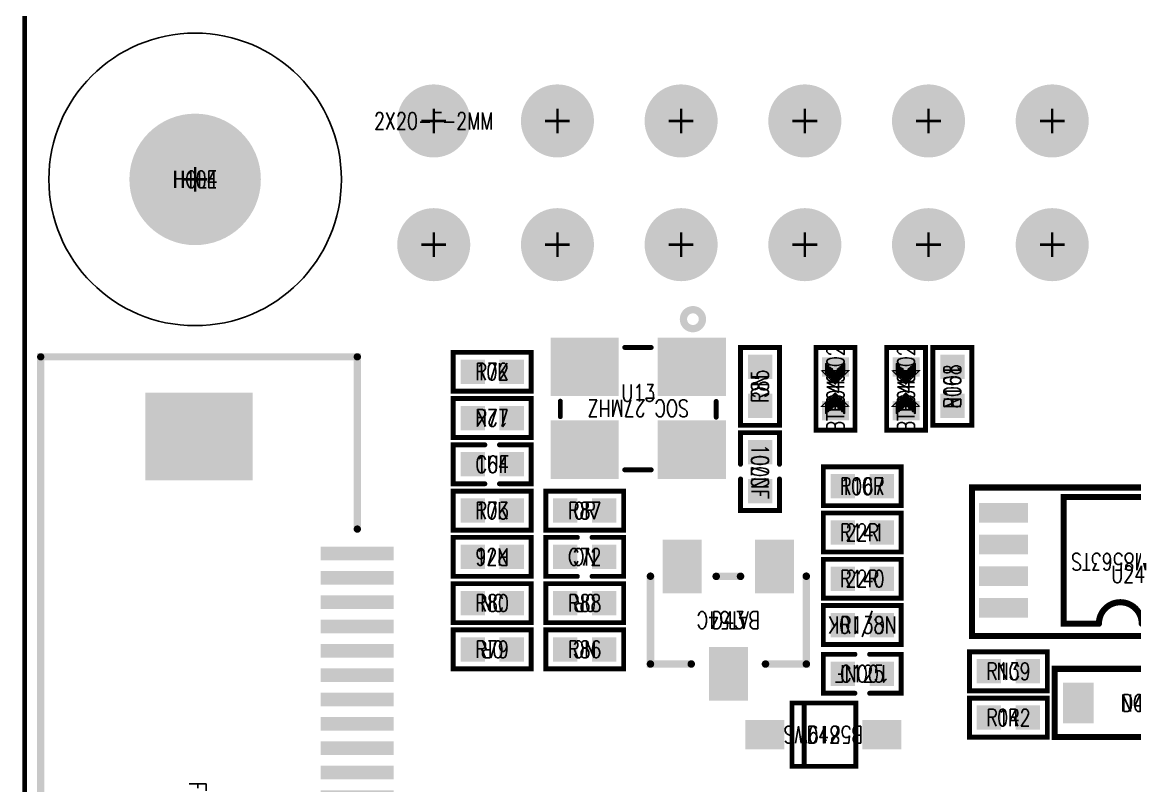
# Model space of a CAD drawing. Extents: x -4 to 157, y -7 to 87.
# Drawn here: x -3.55 to 19.3, y 36.55 to 52.23 of the extents above; entities that cross this region are included whole.
import ezdxf
from ezdxf.enums import TextEntityAlignment as Align

# ---------------------------------------------------------------- set-up
doc = ezdxf.new("R2010")
doc.units = 0
for name, pattern in [('KEEPOUT_00001000$0', [2, 1, 1]), ('TRMIDX_0', [2, 1, 1]), ('TRMIDX_1', [2, 1, 1])]:
    doc.linetypes.add(name, pattern=pattern)
for name, color, linetype in [('ATTRIBUTE_01', 130, 'CONTINUOUS'), ('BOARD_OUTLINE_00', 254, 'CONTINUOUS'), ('DRIL_NPLTE_THRU_01', 3, 'CONTINUOUS'), ('DRIL_NPLTE_THRU_02', 171, 'CONTINUOUS'), ('DRIL_NPLTE_THRU_03', 222, 'CONTINUOUS'), ('DRIL_NPLTE_THRU_04', 2, 'CONTINUOUS'), ('DRIL_PLTE_THRU_01', 3, 'CONTINUOUS'), ('DRIL_PLTE_THRU_02', 171, 'CONTINUOUS'), ('DRIL_PLTE_THRU_03', 222, 'CONTINUOUS'), ('DRIL_PLTE_THRU_04', 2, 'CONTINUOUS'), ('DRIL_SYMBOL', 254, 'CONTINUOUS'), ('KEEPOUT_-1', 254, 'CONTINUOUS'), ('KEEPOUT_01', 1, 'CONTINUOUS'), ('PADS_BOT', 56, 'CONTINUOUS'), ('PADS_INNER', 96, 'CONTINUOUS'), ('PADS_TOP', 96, 'CONTINUOUS'), ('PART_NAME_126', 6, 'CONTINUOUS'), ('PART_TOP_2DLINE_01', 255, 'CONTINUOUS'), ('PART_TOP_2DLINE_126', 255, 'CONTINUOUS'), ('PART_TOP_COPPER_01', 255, 'CONTINUOUS')]:
    doc.layers.add(name, color=color, linetype=linetype)
doc.styles.add('W0$05', font='simplex', dxfattribs={"width": 0.75})

# ---------------------------------------------------------------- blocks, each defined once
blk = doc.blocks.new('BOARD_1')
at = {"layer": 'BOARD_OUTLINE_00', "const_width": 0.1}
blk.add_lwpolyline([(0, -3.5, -0.414214), (3.5, 0), (156.51, 0, -0.414214), (160.01, -3.5), (160.01, -86.52, -0.414214), (156.51, -90.02), (3.5, -90.02, -0.414214), (0, -86.52)], format="xyb", close=True, dxfattribs=at)
blk = doc.blocks.new('SMOOTH_0$1')
at = {"const_width": 0.05}
blk.add_lwpolyline([(-0.025, 0, 1), (0.025, 0, 1)], format="xyb", close=True, dxfattribs=at)
blk = doc.blocks.new('PART_BODY_TOP_255')
at = {"layer": 'PART_TOP_2DLINE_126', "const_width": 0.1}
for points in [[(-0.15, 0.4), (-0.8, 0.4), (-0.8, -0.4), (-0.15, -0.4)], [(0.15, -0.4), (0.8, -0.4), (0.8, 0.4), (0.15, 0.4)]]:
    blk.add_lwpolyline(points, dxfattribs=at)
at = {"layer": 'PART_TOP_2DLINE_126'}
for p in [(-0.8, 0.4), (-0.15, 0.4), (0.15, 0.4), (0.8, 0.4), (-0.8, -0.4), (-0.15, -0.4), (0.15, -0.4), (0.8, -0.4)]:
    blk.add_blockref('SMOOTH_0$1', p, dxfattribs=at)
blk = doc.blocks.new('DRIL_HOLE_0')
blk.add_lwpolyline([(0, 0, 1), (0, 0, 1)], format="xyb", close=True)
blk = doc.blocks.new('PAD_0')
blk.add_lwpolyline([(0, 0, 1), (0, 0, 1)], format="xyb", close=True)
blk = doc.blocks.new('PAD_11')
at = {"const_width": 0.5}
blk.add_lwpolyline([(-0.25, 0), (0.25, 0)], dxfattribs=at)
blk = doc.blocks.new('STK_TOP_8')
at = {"layer": 'DRIL_PLTE_THRU_01'}
blk.add_blockref('DRIL_HOLE_0', (0, 0), dxfattribs=at)
at = {"layer": 'DRIL_PLTE_THRU_02'}
blk.add_blockref('DRIL_HOLE_0', (0, 0), dxfattribs=at)
at = {"layer": 'DRIL_PLTE_THRU_03'}
blk.add_blockref('DRIL_HOLE_0', (0, 0), dxfattribs=at)
at = {"layer": 'DRIL_PLTE_THRU_04'}
blk.add_blockref('DRIL_HOLE_0', (0, 0), dxfattribs=at)
at = {"layer": 'PADS_BOT'}
blk.add_blockref('PAD_0', (0, 0), dxfattribs=at)
at = {"layer": 'PADS_INNER'}
blk.add_blockref('PAD_0', (0, 0), dxfattribs=at)
at = {"layer": 'PADS_TOP'}
blk.add_blockref('PAD_11', (0, 0), dxfattribs=at)
blk = doc.blocks.new('SYM_TOP_6')
for name, p in [('STK_TOP_8', (-0.4, 0)), ('PART_BODY_TOP_255', (0, 0)), ('STK_TOP_8', (0.4, 0))]:
    blk.add_blockref(name, p)
blk = doc.blocks.new('PART_TOP_19')
blk.add_blockref('SYM_TOP_6', (0, 0))
at = {"layer": 'ATTRIBUTE_01', "style": 'W0$05', "width": 0.75}
blk.add_text('100NF', height=0.35, dxfattribs=at).set_placement((0, 0), align=Align.MIDDLE_CENTER)
at = {"layer": 'PART_NAME_126', "style": 'W0$05', "width": 0.75}
blk.add_text('C125', height=0.35, rotation=180, dxfattribs=at).set_placement((0, 0), align=Align.MIDDLE_CENTER)
blk = doc.blocks.new('PART_TOP_112')
blk.add_blockref('SYM_TOP_6', (0, 0))
at = {"layer": 'ATTRIBUTE_01', "style": 'W0$05', "width": 0.75}
blk.add_text('1UF', height=0.35, dxfattribs=at).set_placement((0, 0), align=Align.MIDDLE_CENTER)
at = {"layer": 'PART_NAME_126', "style": 'W0$05', "width": 0.75}
blk.add_text('C64', height=0.35, dxfattribs=at).set_placement((0, 0), align=Align.MIDDLE_CENTER)
blk = doc.blocks.new('PART_TOP_119')
blk.add_blockref('SYM_TOP_6', (0, 0))
at = {"layer": 'ATTRIBUTE_01', "style": 'W0$05', "width": 0.75}
blk.add_text('100NF', height=0.35, dxfattribs=at).set_placement((0, 0), align=Align.MIDDLE_CENTER)
at = {"layer": 'PART_NAME_126', "style": 'W0$05', "width": 0.75}
blk.add_text('C70', height=0.35, rotation=180, dxfattribs=at).set_placement((0, 0), align=Align.MIDDLE_CENTER)
blk = doc.blocks.new('PART_TOP_121')
blk.add_blockref('SYM_TOP_6', (0, 0))
at = {"layer": 'ATTRIBUTE_01', "style": 'W0$05', "width": 0.75}
blk.add_text('NC', height=0.35, dxfattribs=at).set_placement((0, 0), align=Align.MIDDLE_CENTER)
at = {"layer": 'PART_NAME_126', "style": 'W0$05', "width": 0.75}
blk.add_text('C72', height=0.35, rotation=180, dxfattribs=at).set_placement((0, 0), align=Align.MIDDLE_CENTER)
blk = doc.blocks.new('DRIL_SYMBOL_0$9')
at = {"layer": 'DRIL_SYMBOL', "const_width": 0.0508}
for points in [[(0, -0.254), (0, 0.254)], [(-0.254, 0), (0.254, 0)]]:
    blk.add_lwpolyline(points, dxfattribs=at)
blk = doc.blocks.new('DRIL_HOLE_0$9')
at = {"const_width": 0.45}
blk.add_lwpolyline([(-0.225, 0, 1), (0.225, 0, 1)], format="xyb", close=True, dxfattribs=at)
blk.add_blockref('DRIL_SYMBOL_0$9', (0, 0))
blk = doc.blocks.new('PAD_3')
at = {"const_width": 0.575004}
blk.add_lwpolyline([(0, -0.287502, 1), (0, 0.287502, 1)], format="xyb", close=True, dxfattribs=at)
blk = doc.blocks.new('PAD_16')
at = {"const_width": 0.75}
blk.add_lwpolyline([(0, -0.375, 1), (0, 0.375, 1)], format="xyb", close=True, dxfattribs=at)
blk = doc.blocks.new('STK_TOP_18')
at = {"layer": 'DRIL_PLTE_THRU_01'}
blk.add_blockref('DRIL_HOLE_0$9', (0, 0), dxfattribs=at)
at = {"layer": 'DRIL_PLTE_THRU_02'}
blk.add_blockref('DRIL_HOLE_0$9', (0, 0), dxfattribs=at)
at = {"layer": 'DRIL_PLTE_THRU_03'}
blk.add_blockref('DRIL_HOLE_0$9', (0, 0), dxfattribs=at)
at = {"layer": 'DRIL_PLTE_THRU_04'}
blk.add_blockref('DRIL_HOLE_0$9', (0, 0), dxfattribs=at)
at = {"layer": 'PADS_BOT'}
blk.add_blockref('PAD_16', (0, 0), dxfattribs=at)
at = {"layer": 'PADS_INNER'}
blk.add_blockref('PAD_3', (0, 0), dxfattribs=at)
at = {"layer": 'PADS_TOP'}
blk.add_blockref('PAD_16', (0, 0), dxfattribs=at)
blk = doc.blocks.new('SYM_TOP_13')
for p in [(0, 0), (2.54, 0), (5.08, 0), (7.62, 0), (10.16, 0), (12.7, 0), (0, -2.54), (2.54, -2.54), (5.08, -2.54), (7.62, -2.54), (10.16, -2.54), (12.7, -2.54)]:
    blk.add_blockref('STK_TOP_18', p)
blk = doc.blocks.new('PART_TOP_151')
blk.add_blockref('SYM_TOP_13', (0, 0))
at = {"layer": 'ATTRIBUTE_01', "style": 'W0$05', "width": 0.75}
blk.add_text('2X20-F-2MM', height=0.35, dxfattribs=at).set_placement((0, 0), align=Align.MIDDLE_CENTER)
blk = doc.blocks.new('PART_BODY_TOP_263')
at = {"layer": 'PART_TOP_2DLINE_126', "const_width": 0.1}
blk.add_lwpolyline([(0.642, 0.65), (0.642, -0.65), (-0.668, -0.65), (-0.668, 0.65)], close=True, dxfattribs=at)
blk.add_lwpolyline([(0.394, -0.6), (0.394, 0.6)], dxfattribs=at)
at = {"layer": 'PART_TOP_2DLINE_126'}
for p in [(-0.668, 0.65), (0.642, 0.65), (0.394, 0.6), (-0.668, -0.65), (0.394, -0.6), (0.642, -0.65)]:
    blk.add_blockref('SMOOTH_0$1', p, dxfattribs=at)
blk = doc.blocks.new('PAD_17')
at = {"const_width": 0.6}
blk.add_lwpolyline([(-0.4, 0), (0.4, 0)], dxfattribs=at)
blk = doc.blocks.new('STK_TOP_19')
at = {"layer": 'DRIL_PLTE_THRU_01'}
blk.add_blockref('DRIL_HOLE_0', (0, 0), dxfattribs=at)
at = {"layer": 'DRIL_PLTE_THRU_02'}
blk.add_blockref('DRIL_HOLE_0', (0, 0), dxfattribs=at)
at = {"layer": 'DRIL_PLTE_THRU_03'}
blk.add_blockref('DRIL_HOLE_0', (0, 0), dxfattribs=at)
at = {"layer": 'DRIL_PLTE_THRU_04'}
blk.add_blockref('DRIL_HOLE_0', (0, 0), dxfattribs=at)
at = {"layer": 'PADS_BOT'}
blk.add_blockref('PAD_0', (0, 0), dxfattribs=at)
at = {"layer": 'PADS_INNER'}
blk.add_blockref('PAD_0', (0, 0), dxfattribs=at)
at = {"layer": 'PADS_TOP'}
blk.add_blockref('PAD_17', (0, 0), dxfattribs=at)
blk = doc.blocks.new('SYM_TOP_14')
for name, p in [('PART_BODY_TOP_263', (0, 0)), ('STK_TOP_19', (-1.2, 0)), ('STK_TOP_19', (1.2, 0))]:
    blk.add_blockref(name, p)
blk = doc.blocks.new('PART_TOP_185')
blk.add_blockref('SYM_TOP_14', (0, 0))
at = {"layer": 'ATTRIBUTE_01', "style": 'W0$05', "width": 0.75}
blk.add_text('B5819WS', height=0.35, dxfattribs=at).set_placement((0, 0), align=Align.MIDDLE_CENTER)
at = {"layer": 'PART_NAME_126', "style": 'W0$05', "width": 0.75}
blk.add_text('D42', height=0.35, rotation=180, dxfattribs=at).set_placement((0, 0), align=Align.MIDDLE_CENTER)
blk = doc.blocks.new('SMOOTH_0$15392')
at = {"const_width": 0.07696}
blk.add_lwpolyline([(-0.03848, 0, 1), (0.03848, 0, 1)], format="xyb", close=True, dxfattribs=at)
blk = doc.blocks.new('PART_BODY_TOP_266')
at = {"layer": 'PART_TOP_2DLINE_126', "const_width": 0.154}
for points in [[(-0.762, 0.9), (-1.6, 0.9), (-1.6, -0.903)], [(0.762, 0.9), (1.6, 0.9), (1.6, -0.903)], [(-0.25, -0.9), (0.25, -0.9)]]:
    blk.add_lwpolyline(points, dxfattribs=at)
at = {"layer": 'PART_TOP_2DLINE_126'}
for p in [(-1.6, 0.9), (-0.762, 0.9), (0.762, 0.9), (1.6, 0.9), (-1.6, -0.903), (-0.25, -0.9), (0.25, -0.9), (1.6, -0.903)]:
    blk.add_blockref('SMOOTH_0$15392', p, dxfattribs=at)
blk = doc.blocks.new('PAD_20')
at = {"const_width": 0.8}
blk.add_lwpolyline([(-0.55, 0), (0.55, 0)], dxfattribs=at)
blk = doc.blocks.new('STK_TOP_22')
at = {"layer": 'DRIL_PLTE_THRU_01'}
blk.add_blockref('DRIL_HOLE_0', (0, 0), dxfattribs=at)
at = {"layer": 'DRIL_PLTE_THRU_02'}
blk.add_blockref('DRIL_HOLE_0', (0, 0), dxfattribs=at)
at = {"layer": 'DRIL_PLTE_THRU_03'}
blk.add_blockref('DRIL_HOLE_0', (0, 0), dxfattribs=at)
at = {"layer": 'DRIL_PLTE_THRU_04'}
blk.add_blockref('DRIL_HOLE_0', (0, 0), dxfattribs=at)
at = {"layer": 'PADS_BOT'}
blk.add_blockref('PAD_0', (0, 0), dxfattribs=at)
at = {"layer": 'PADS_INNER'}
blk.add_blockref('PAD_0', (0, 0), dxfattribs=at)
at = {"layer": 'PADS_TOP', "rotation": 90}
blk.add_blockref('PAD_20', (0, 0), dxfattribs=at)
blk = doc.blocks.new('SYM_TOP_17')
for name, p in [('STK_TOP_22', (0, 1.1)), ('PART_BODY_TOP_266', (0, 0)), ('STK_TOP_22', (-0.95, -1.1)), ('STK_TOP_22', (0.95, -1.1))]:
    blk.add_blockref(name, p)
blk = doc.blocks.new('PART_TOP_186')
blk.add_blockref('SYM_TOP_17', (0, 0))
at = {"layer": 'ATTRIBUTE_01', "style": 'W0$05', "width": 0.75}
blk.add_text('BAT54C', height=0.35, dxfattribs=at).set_placement((0, 0), align=Align.MIDDLE_CENTER)
at = {"layer": 'PART_NAME_126', "style": 'W0$05', "width": 0.75}
blk.add_text('D43', height=0.35, rotation=180, dxfattribs=at).set_placement((0, 0), align=Align.MIDDLE_CENTER)
blk = doc.blocks.new('SMOOTH_0$127')
at = {"const_width": 0.0635}
blk.add_lwpolyline([(-0.03175, 0, 1), (0.03175, 0, 1)], format="xyb", close=True, dxfattribs=at)
blk = doc.blocks.new('PART_BODY_TOP_267')
at = {"layer": 'PART_TOP_2DLINE_126', "const_width": 0.127}
blk.add_lwpolyline([(1.55, 0.7), (1.84, 0.48), (1.84, -0.44), (1.58001, -0.7), (-1.6, -0.7), (-1.6, 0.7)], close=True, dxfattribs=at)
blk.add_lwpolyline([(1.58, -0.69), (1.58, 0.702)], dxfattribs=at)
at = {"layer": 'PART_TOP_2DLINE_126'}
for p in [(-1.6, 0.7), (1.55, 0.7), (1.58, 0.702), (1.84, 0.48), (1.84, -0.44), (-1.6, -0.7), (1.58, -0.69), (1.58001, -0.7)]:
    blk.add_blockref('SMOOTH_0$127', p, dxfattribs=at)
blk = doc.blocks.new('PAD_21')
at = {"const_width": 0.63}
blk.add_lwpolyline([(-0.415, 0), (0.415, 0)], dxfattribs=at)
blk = doc.blocks.new('STK_TOP_23')
at = {"layer": 'DRIL_PLTE_THRU_01'}
blk.add_blockref('DRIL_HOLE_0', (0, 0), dxfattribs=at)
at = {"layer": 'DRIL_PLTE_THRU_02'}
blk.add_blockref('DRIL_HOLE_0', (0, 0), dxfattribs=at)
at = {"layer": 'DRIL_PLTE_THRU_03'}
blk.add_blockref('DRIL_HOLE_0', (0, 0), dxfattribs=at)
at = {"layer": 'DRIL_PLTE_THRU_04'}
blk.add_blockref('DRIL_HOLE_0', (0, 0), dxfattribs=at)
at = {"layer": 'PADS_BOT'}
blk.add_blockref('PAD_0', (0, 0), dxfattribs=at)
at = {"layer": 'PADS_INNER'}
blk.add_blockref('PAD_0', (0, 0), dxfattribs=at)
at = {"layer": 'PADS_TOP', "rotation": 90}
blk.add_blockref('PAD_21', (0, 0), dxfattribs=at)
blk = doc.blocks.new('SYM_TOP_18')
for name, p in [('PART_BODY_TOP_267', (0, 0)), ('STK_TOP_23', (-1.115, 0)), ('STK_TOP_23', (1.115, 0))]:
    blk.add_blockref(name, p)
blk = doc.blocks.new('PART_TOP_187')
blk.add_blockref('SYM_TOP_18', (0, 0))
at = {"layer": 'ATTRIBUTE_01', "style": 'W0$05', "width": 0.75}
blk.add_text('NC', height=0.35, dxfattribs=at).set_placement((0, 0), align=Align.MIDDLE_CENTER)
at = {"layer": 'PART_NAME_126', "style": 'W0$05', "width": 0.75}
blk.add_text('D44', height=0.35, dxfattribs=at).set_placement((0.12, 0.001), align=Align.MIDDLE_CENTER)
blk = doc.blocks.new('SMOOTH_0$0254')
at = {"const_width": 0.0127}
blk.add_lwpolyline([(-0.00635, 0, 1), (0.00635, 0, 1)], format="xyb", close=True, dxfattribs=at)
blk = doc.blocks.new('SMOOTH_0$0508')
at = {"const_width": 0.0254}
blk.add_lwpolyline([(-0.0127, 0, 1), (0.0127, 0, 1)], format="xyb", close=True, dxfattribs=at)
blk = doc.blocks.new('PART_BODY_TOP_264')
at = {"layer": 'PART_TOP_2DLINE_126', "const_width": 0.1}
blk.add_lwpolyline([(0.85, -0.4), (0.85, 0.4), (-0.85, 0.4), (-0.85, -0.4)], close=True, dxfattribs=at)
at = {"layer": 'PART_TOP_COPPER_01', "linetype": 'TRMIDX_0', "const_width": 0.0254}
for points in [[(-0.3556, -0.2667), (-0.08255, 0.00635), (-0.36195, 0.28575), (-0.36195, -0.254), (-0.3556, -0.254)], [(-0.3048, -0.1651), (-0.1397, 0), (-0.31115, 0.17145), (-0.31115, -0.1524), (-0.3048, -0.1524)]]:
    blk.add_lwpolyline(points, close=True, dxfattribs=at)
at = {"layer": 'PART_TOP_COPPER_01', "linetype": 'TRMIDX_1', "const_width": 0.0254}
for points in [[(0.3683, 0.2794), (0.09525, 0.00635), (0.37465, -0.27305), (0.37465, 0.2667), (0.3683, 0.2667)], [(0.3175, 0.1778), (0.1524, 0.0127), (0.32385, -0.15875), (0.32385, 0.1651), (0.3175, 0.1651)]]:
    blk.add_lwpolyline(points, close=True, dxfattribs=at)
at = {"layer": 'PART_TOP_COPPER_01', "linetype": 'TRMIDX_0', "const_width": 0.0508}
for points in [[(-0.3048, 0.1905), (-0.4953, 0.1905)], [(-0.2667, 0.1524), (-0.4572, 0.1524)], [(-0.2413, 0.1143), (-0.4318, 0.1143)], [(-0.2159, 0.0889), (-0.4064, 0.0889)], [(-0.1905, 0.0635), (-0.381, 0.0635)], [(-0.1524, 0.0381), (-0.3429, 0.0381)], [(-0.1397, -0.0127), (-0.3302, -0.0127)], [(-0.127, 0.0127), (-0.3175, 0.0127)], [(-0.3048, -0.1778), (-0.4953, -0.1778)], [(-0.2667, -0.1397), (-0.4572, -0.1397)], [(-0.2286, -0.1016), (-0.4191, -0.1016)], [(-0.2032, -0.0635), (-0.3937, -0.0635)], [(-0.1651, -0.0381), (-0.3556, -0.0381)]]:
    blk.add_lwpolyline(points, dxfattribs=at)
at = {"layer": 'PART_TOP_COPPER_01', "linetype": 'TRMIDX_1', "const_width": 0.0508}
for points in [[(0.1397, 0), (0.3302, 0)], [(0.1524, 0.0254), (0.3429, 0.0254)], [(0.1651, -0.0254), (0.3556, -0.0254)], [(0.1778, 0.0508), (0.3683, 0.0508)], [(0.2159, 0.0762), (0.4064, 0.0762)], [(0.2413, 0.1143), (0.4318, 0.1143)], [(0.2794, 0.1524), (0.4699, 0.1524)], [(0.3175, 0.1905), (0.508, 0.1905)], [(0.2032, -0.0508), (0.3937, -0.0508)], [(0.2286, -0.0762), (0.4191, -0.0762)], [(0.254, -0.1016), (0.4445, -0.1016)], [(0.2794, -0.1397), (0.4699, -0.1397)], [(0.3175, -0.1778), (0.508, -0.1778)]]:
    blk.add_lwpolyline(points, dxfattribs=at)
at = {"layer": 'PART_TOP_2DLINE_126'}
for p in [(-0.85, 0.4), (0.85, 0.4), (-0.85, -0.4), (0.85, -0.4)]:
    blk.add_blockref('SMOOTH_0$1', p, dxfattribs=at)
at = {"layer": 'PART_TOP_COPPER_01'}
for name, p in [('SMOOTH_0$0254', (-0.36195, 0.28575)), ('SMOOTH_0$0254', (0.3683, 0.2794)), ('SMOOTH_0$0254', (0.3683, 0.2667)), ('SMOOTH_0$0254', (0.37465, 0.2667)), ('SMOOTH_0$0508', (-0.4953, 0.1905)), ('SMOOTH_0$0508', (-0.4572, 0.1524)), ('SMOOTH_0$0508', (-0.4318, 0.1143)), ('SMOOTH_0$0508', (-0.4064, 0.0889)), ('SMOOTH_0$0508', (-0.381, 0.0635)), ('SMOOTH_0$0508', (-0.3429, 0.0381)), ('SMOOTH_0$0508', (-0.3302, -0.0127)), ('SMOOTH_0$0508', (-0.3175, 0.0127)), ('SMOOTH_0$0508', (-0.3048, 0.1905)), ('SMOOTH_0$0254', (-0.31115, 0.17145)), ('SMOOTH_0$0508', (-0.2667, 0.1524)), ('SMOOTH_0$0508', (-0.2413, 0.1143)), ('SMOOTH_0$0508', (-0.2159, 0.0889)), ('SMOOTH_0$0508', (-0.1905, 0.0635)), ('SMOOTH_0$0508', (-0.1524, 0.0381)), ('SMOOTH_0$0508', (-0.1397, -0.0127)), ('SMOOTH_0$0508', (-0.127, 0.0127)), ('SMOOTH_0$0254', (-0.1397, 0)), ('SMOOTH_0$0254', (-0.08255, 0.00635)), ('SMOOTH_0$0254', (0.09525, 0.00635)), ('SMOOTH_0$0508', (0.1397, 0)), ('SMOOTH_0$0508', (0.1524, 0.0254)), ('SMOOTH_0$0254', (0.1524, 0.0127)), ('SMOOTH_0$0508', (0.1651, -0.0254)), ('SMOOTH_0$0508', (0.1778, 0.0508)), ('SMOOTH_0$0508', (0.2159, 0.0762)), ('SMOOTH_0$0508', (0.2413, 0.1143)), ('SMOOTH_0$0508', (0.2794, 0.1524)), ('SMOOTH_0$0508', (0.3175, 0.1905)), ('SMOOTH_0$0254', (0.3175, 0.1778)), ('SMOOTH_0$0254', (0.3175, 0.1651)), ('SMOOTH_0$0508', (0.3302, 0)), ('SMOOTH_0$0254', (0.32385, 0.1651)), ('SMOOTH_0$0508', (0.3429, 0.0254)), ('SMOOTH_0$0508', (0.3556, -0.0254)), ('SMOOTH_0$0508', (0.3683, 0.0508)), ('SMOOTH_0$0508', (0.4064, 0.0762)), ('SMOOTH_0$0508', (0.4318, 0.1143)), ('SMOOTH_0$0508', (0.4699, 0.1524)), ('SMOOTH_0$0508', (0.508, 0.1905)), ('SMOOTH_0$0508', (-0.4953, -0.1778)), ('SMOOTH_0$0508', (-0.4572, -0.1397)), ('SMOOTH_0$0508', (-0.4191, -0.1016)), ('SMOOTH_0$0508', (-0.3937, -0.0635)), ('SMOOTH_0$0508', (-0.3556, -0.0381)), ('SMOOTH_0$0508', (-0.3048, -0.1778)), ('SMOOTH_0$0254', (-0.31115, -0.1524)), ('SMOOTH_0$0254', (-0.3048, -0.1524)), ('SMOOTH_0$0254', (-0.3048, -0.1651)), ('SMOOTH_0$0508', (-0.2667, -0.1397)), ('SMOOTH_0$0508', (-0.2286, -0.1016)), ('SMOOTH_0$0508', (-0.2032, -0.0635)), ('SMOOTH_0$0508', (-0.1651, -0.0381)), ('SMOOTH_0$0508', (0.2032, -0.0508)), ('SMOOTH_0$0508', (0.2286, -0.0762)), ('SMOOTH_0$0508', (0.254, -0.1016)), ('SMOOTH_0$0508', (0.2794, -0.1397)), ('SMOOTH_0$0508', (0.3175, -0.1778)), ('SMOOTH_0$0254', (0.32385, -0.15875)), ('SMOOTH_0$0508', (0.3937, -0.0508)), ('SMOOTH_0$0508', (0.4191, -0.0762)), ('SMOOTH_0$0508', (0.4445, -0.1016)), ('SMOOTH_0$0508', (0.4699, -0.1397)), ('SMOOTH_0$0508', (0.508, -0.1778)), ('SMOOTH_0$0254', (-0.36195, -0.254)), ('SMOOTH_0$0254', (-0.3556, -0.254)), ('SMOOTH_0$0254', (-0.3556, -0.2667)), ('SMOOTH_0$0254', (0.37465, -0.27305))]:
    blk.add_blockref(name, p, dxfattribs=at)
blk = doc.blocks.new('PAD_18')
at = {"const_width": 0.4}
blk.add_lwpolyline([(-0.275, 0), (0.275, 0)], dxfattribs=at)
blk = doc.blocks.new('STK_TOP_20')
at = {"layer": 'DRIL_PLTE_THRU_01'}
blk.add_blockref('DRIL_HOLE_0', (0, 0), dxfattribs=at)
at = {"layer": 'DRIL_PLTE_THRU_02'}
blk.add_blockref('DRIL_HOLE_0', (0, 0), dxfattribs=at)
at = {"layer": 'DRIL_PLTE_THRU_03'}
blk.add_blockref('DRIL_HOLE_0', (0, 0), dxfattribs=at)
at = {"layer": 'DRIL_PLTE_THRU_04'}
blk.add_blockref('DRIL_HOLE_0', (0, 0), dxfattribs=at)
at = {"layer": 'PADS_BOT'}
blk.add_blockref('PAD_0', (0, 0), dxfattribs=at)
at = {"layer": 'PADS_INNER'}
blk.add_blockref('PAD_0', (0, 0), dxfattribs=at)
at = {"layer": 'PADS_TOP', "rotation": 90}
blk.add_blockref('PAD_18', (0, 0), dxfattribs=at)
blk = doc.blocks.new('SYM_TOP_15')
for name, p in [('STK_TOP_20', (-0.45, 0)), ('STK_TOP_20', (0.45, 0)), ('PART_BODY_TOP_264', (0, 0))]:
    blk.add_blockref(name, p)
blk = doc.blocks.new('PART_TOP_191')
blk.add_blockref('SYM_TOP_15', (0, 0))
at = {"layer": 'ATTRIBUTE_01', "style": 'W0$05', "width": 0.75}
blk.add_text('BTR04G02', height=0.35, dxfattribs=at).set_placement((0, 0), align=Align.MIDDLE_CENTER)
at = {"layer": 'PART_NAME_126', "style": 'W0$05', "width": 0.75}
blk.add_text('D48', height=0.35, dxfattribs=at).set_placement((0, 0), align=Align.MIDDLE_CENTER)
blk = doc.blocks.new('PART_TOP_192')
blk.add_blockref('SYM_TOP_15', (0, 0))
at = {"layer": 'ATTRIBUTE_01', "style": 'W0$05', "width": 0.75}
blk.add_text('BTR04G02', height=0.35, dxfattribs=at).set_placement((0, 0), align=Align.MIDDLE_CENTER)
at = {"layer": 'PART_NAME_126', "style": 'W0$05', "width": 0.75}
blk.add_text('D49', height=0.35, dxfattribs=at).set_placement((0, 0), align=Align.MIDDLE_CENTER)
blk = doc.blocks.new('SMOOTH_0$15001')
at = {"const_width": 0.075005}
blk.add_lwpolyline([(-0.037502, 0, 1), (0.037502, 0, 1)], format="xyb", close=True, dxfattribs=at)
blk = doc.blocks.new('PART_BODY_TOP_278')
at = {"layer": 'PART_TOP_2DLINE_126', "const_width": 0.15001}
blk.add_lwpolyline([(-6.769978, 3.28), (-10.306928, 3.28), (-10.306928, -3.220114), (10.32, -3.220114), (10.32, 3.28), (4.84, 3.28)], dxfattribs=at)
at = {"layer": 'PART_TOP_2DLINE_126'}
for p in [(-10.306928, 3.28), (-6.769978, 3.28), (4.84, 3.28), (10.32, 3.28), (-10.306928, -3.220114), (10.32, -3.220114)]:
    blk.add_blockref('SMOOTH_0$15001', p, dxfattribs=at)
blk = doc.blocks.new('PAD_38')
at = {"const_width": 0.2794}
blk.add_lwpolyline([(-0.750062, 0), (0.750062, 0)], dxfattribs=at)
blk = doc.blocks.new('STK_TOP_37')
at = {"layer": 'DRIL_PLTE_THRU_01'}
blk.add_blockref('DRIL_HOLE_0', (0, 0), dxfattribs=at)
at = {"layer": 'DRIL_PLTE_THRU_02'}
blk.add_blockref('DRIL_HOLE_0', (0, 0), dxfattribs=at)
at = {"layer": 'DRIL_PLTE_THRU_03'}
blk.add_blockref('DRIL_HOLE_0', (0, 0), dxfattribs=at)
at = {"layer": 'DRIL_PLTE_THRU_04'}
blk.add_blockref('DRIL_HOLE_0', (0, 0), dxfattribs=at)
at = {"layer": 'PADS_BOT'}
blk.add_blockref('PAD_0', (0, 0), dxfattribs=at)
at = {"layer": 'PADS_INNER'}
blk.add_blockref('PAD_0', (0, 0), dxfattribs=at)
at = {"layer": 'PADS_TOP', "rotation": 90}
blk.add_blockref('PAD_38', (0, 0), dxfattribs=at)
blk = doc.blocks.new('PAD_39')
at = {"const_width": 1.8}
blk.add_lwpolyline([(-1.1, 0), (1.1, 0)], dxfattribs=at)
blk = doc.blocks.new('STK_TOP_38')
at = {"layer": 'DRIL_NPLTE_THRU_01'}
blk.add_blockref('DRIL_HOLE_0', (0, 0), dxfattribs=at)
at = {"layer": 'DRIL_NPLTE_THRU_02'}
blk.add_blockref('DRIL_HOLE_0', (0, 0), dxfattribs=at)
at = {"layer": 'DRIL_NPLTE_THRU_03'}
blk.add_blockref('DRIL_HOLE_0', (0, 0), dxfattribs=at)
at = {"layer": 'DRIL_NPLTE_THRU_04'}
blk.add_blockref('DRIL_HOLE_0', (0, 0), dxfattribs=at)
at = {"layer": 'PADS_BOT'}
blk.add_blockref('PAD_0', (0, 0), dxfattribs=at)
at = {"layer": 'PADS_INNER'}
blk.add_blockref('PAD_0', (0, 0), dxfattribs=at)
at = {"layer": 'PADS_TOP', "rotation": 90}
blk.add_blockref('PAD_39', (0, 0), dxfattribs=at)
blk = doc.blocks.new('SYM_TOP_29')
for name, p in [('STK_TOP_37', (-6.270106, 3.28)), ('STK_TOP_37', (-5.76998, 3.28)), ('STK_TOP_37', (-5.270108, 3.28)), ('STK_TOP_37', (-4.769982, 3.28)), ('STK_TOP_37', (-4.27011, 3.28)), ('STK_TOP_37', (-3.769984, 3.28)), ('STK_TOP_37', (-3.270112, 3.28)), ('STK_TOP_37', (-2.769986, 3.28)), ('STK_TOP_37', (-2.270114, 3.28)), ('STK_TOP_37', (-1.769988, 3.28)), ('STK_TOP_37', (-1.270116, 3.28)), ('STK_TOP_37', (-0.76999, 3.28)), ('STK_TOP_37', (-0.270118, 3.28)), ('STK_TOP_37', (0.230008, 3.28)), ('STK_TOP_37', (0.72988, 3.28)), ('STK_TOP_37', (1.230006, 3.28)), ('STK_TOP_37', (1.729878, 3.28)), ('STK_TOP_37', (2.230004, 3.28)), ('STK_TOP_37', (2.729876, 3.28)), ('STK_TOP_37', (3.230002, 3.28)), ('STK_TOP_37', (3.729874, 3.28)), ('STK_TOP_37', (4.23, 3.28)), ('STK_TOP_37', (4.73, 3.28)), ('STK_TOP_37', (5.23, 3.28)), ('STK_TOP_37', (5.73, 3.28)), ('STK_TOP_37', (6.23, 3.28)), ('PART_BODY_TOP_278', (0, 0)), ('STK_TOP_38', (-8.66995, 0.03007)), ('STK_TOP_38', (8.63, 0.03007))]:
    blk.add_blockref(name, p)
blk = doc.blocks.new('PART_TOP_223')
blk.add_blockref('SYM_TOP_29', (0, 0))
at = {"layer": 'ATTRIBUTE_01', "style": 'W0$05', "width": 0.75}
blk.add_text('FPC-26P-0D5MM', height=0.35, dxfattribs=at).set_placement((0, 0), align=Align.MIDDLE_CENTER)
at = {"layer": 'PART_NAME_126', "style": 'W0$05', "width": 0.75}
blk.add_text('J14', height=0.35, rotation=180, dxfattribs=at).set_placement((0.007, 0.367), align=Align.MIDDLE_CENTER)
blk = doc.blocks.new('PART_BODY_TOP_272')
at = {"layer": 'PART_TOP_2DLINE_126', "const_width": 0.1}
blk.add_lwpolyline([(-0.8, 0.4), (0.8, 0.4), (0.8, -0.4), (-0.8, -0.4)], close=True, dxfattribs=at)
at = {"layer": 'PART_TOP_2DLINE_126'}
for p in [(-0.8, 0.4), (0.8, 0.4), (-0.8, -0.4), (0.8, -0.4)]:
    blk.add_blockref('SMOOTH_0$1', p, dxfattribs=at)
blk = doc.blocks.new('SYM_TOP_23')
for name, p in [('STK_TOP_8', (-0.4, 0)), ('PART_BODY_TOP_272', (0, 0)), ('STK_TOP_8', (0.4, 0))]:
    blk.add_blockref(name, p)
blk = doc.blocks.new('PART_TOP_302')
blk.add_blockref('SYM_TOP_23', (0, 0))
at = {"layer": 'ATTRIBUTE_01', "style": 'W0$05', "width": 0.75}
blk.add_text('NC/10K', height=0.35, dxfattribs=at).set_placement((0, 0), align=Align.MIDDLE_CENTER)
at = {"layer": 'PART_NAME_126', "style": 'W0$05', "width": 0.75}
blk.add_text('R138', height=0.35, rotation=180, dxfattribs=at).set_placement((0, 0), align=Align.MIDDLE_CENTER)
blk = doc.blocks.new('PART_TOP_303')
blk.add_blockref('SYM_TOP_23', (0, 0))
at = {"layer": 'ATTRIBUTE_01', "style": 'W0$05', "width": 0.75}
blk.add_text('NC', height=0.35, dxfattribs=at).set_placement((0, 0), align=Align.MIDDLE_CENTER)
at = {"layer": 'PART_NAME_126', "style": 'W0$05', "width": 0.75}
blk.add_text('R139', height=0.35, dxfattribs=at).set_placement((0, 0), align=Align.MIDDLE_CENTER)
blk = doc.blocks.new('PART_TOP_305')
blk.add_blockref('SYM_TOP_23', (0, 0))
at = {"layer": 'ATTRIBUTE_01', "style": 'W0$05', "width": 0.75}
blk.add_text('22R', height=0.35, dxfattribs=at).set_placement((0, 0), align=Align.MIDDLE_CENTER)
at = {"layer": 'PART_NAME_126', "style": 'W0$05', "width": 0.75}
blk.add_text('R140', height=0.35, dxfattribs=at).set_placement((0, 0), align=Align.MIDDLE_CENTER)
blk = doc.blocks.new('PART_TOP_306')
blk.add_blockref('SYM_TOP_23', (0, 0))
at = {"layer": 'ATTRIBUTE_01', "style": 'W0$05', "width": 0.75}
blk.add_text('22R', height=0.35, dxfattribs=at).set_placement((0, 0), align=Align.MIDDLE_CENTER)
at = {"layer": 'PART_NAME_126', "style": 'W0$05', "width": 0.75}
blk.add_text('R141', height=0.35, dxfattribs=at).set_placement((0, 0), align=Align.MIDDLE_CENTER)
blk = doc.blocks.new('PART_TOP_307')
blk.add_blockref('SYM_TOP_23', (0, 0))
at = {"layer": 'ATTRIBUTE_01', "style": 'W0$05', "width": 0.75}
blk.add_text('0R', height=0.35, dxfattribs=at).set_placement((0, 0), align=Align.MIDDLE_CENTER)
at = {"layer": 'PART_NAME_126', "style": 'W0$05', "width": 0.75}
blk.add_text('R142', height=0.35, dxfattribs=at).set_placement((0, 0), align=Align.MIDDLE_CENTER)
blk = doc.blocks.new('PART_TOP_331')
blk.add_blockref('SYM_TOP_23', (0, 0))
at = {"layer": 'ATTRIBUTE_01', "style": 'W0$05', "width": 0.75}
blk.add_text('100R', height=0.35, dxfattribs=at).set_placement((0, 0), align=Align.MIDDLE_CENTER)
at = {"layer": 'PART_NAME_126', "style": 'W0$05', "width": 0.75}
blk.add_text('R167', height=0.35, dxfattribs=at).set_placement((0, 0), align=Align.MIDDLE_CENTER)
blk = doc.blocks.new('PART_TOP_332')
blk.add_blockref('SYM_TOP_23', (0, 0))
at = {"layer": 'ATTRIBUTE_01', "style": 'W0$05', "width": 0.75}
blk.add_text('100R', height=0.35, dxfattribs=at).set_placement((0, 0), align=Align.MIDDLE_CENTER)
at = {"layer": 'PART_NAME_126', "style": 'W0$05', "width": 0.75}
blk.add_text('R168', height=0.35, rotation=180, dxfattribs=at).set_placement((0, 0), align=Align.MIDDLE_CENTER)
blk = doc.blocks.new('PART_TOP_423')
blk.add_blockref('SYM_TOP_23', (0, 0))
at = {"layer": 'ATTRIBUTE_01', "style": 'W0$05', "width": 0.75}
blk.add_text('10K', height=0.35, dxfattribs=at).set_placement((0, 0), align=Align.MIDDLE_CENTER)
at = {"layer": 'PART_NAME_126', "style": 'W0$05', "width": 0.75}
blk.add_text('R72', height=0.35, dxfattribs=at).set_placement((0, 0), align=Align.MIDDLE_CENTER)
blk = doc.blocks.new('PART_TOP_424')
blk.add_blockref('SYM_TOP_23', (0, 0))
at = {"layer": 'ATTRIBUTE_01', "style": 'W0$05', "width": 0.75}
blk.add_text('10K', height=0.35, dxfattribs=at).set_placement((0, 0), align=Align.MIDDLE_CENTER)
at = {"layer": 'PART_NAME_126', "style": 'W0$05', "width": 0.75}
blk.add_text('R73', height=0.35, dxfattribs=at).set_placement((0, 0), align=Align.MIDDLE_CENTER)
blk = doc.blocks.new('PART_TOP_427')
blk.add_blockref('SYM_TOP_23', (0, 0))
at = {"layer": 'ATTRIBUTE_01', "style": 'W0$05', "width": 0.75}
blk.add_text('12K', height=0.35, dxfattribs=at).set_placement((0, 0), align=Align.MIDDLE_CENTER)
at = {"layer": 'PART_NAME_126', "style": 'W0$05', "width": 0.75}
blk.add_text('R76', height=0.35, rotation=180, dxfattribs=at).set_placement((0, 0), align=Align.MIDDLE_CENTER)
blk = doc.blocks.new('PART_TOP_428')
blk.add_blockref('SYM_TOP_23', (0, 0))
at = {"layer": 'ATTRIBUTE_01', "style": 'W0$05', "width": 0.75}
blk.add_text('12K', height=0.35, dxfattribs=at).set_placement((0, 0), align=Align.MIDDLE_CENTER)
at = {"layer": 'PART_NAME_126', "style": 'W0$05', "width": 0.75}
blk.add_text('R77', height=0.35, rotation=180, dxfattribs=at).set_placement((0, 0), align=Align.MIDDLE_CENTER)
blk = doc.blocks.new('PART_TOP_430')
blk.add_blockref('SYM_TOP_23', (0, 0))
at = {"layer": 'ATTRIBUTE_01', "style": 'W0$05', "width": 0.75}
blk.add_text('0R', height=0.35, dxfattribs=at).set_placement((0, 0), align=Align.MIDDLE_CENTER)
at = {"layer": 'PART_NAME_126', "style": 'W0$05', "width": 0.75}
blk.add_text('R79', height=0.35, rotation=180, dxfattribs=at).set_placement((0, 0), align=Align.MIDDLE_CENTER)
blk = doc.blocks.new('PART_TOP_432')
blk.add_blockref('SYM_TOP_23', (0, 0))
at = {"layer": 'ATTRIBUTE_01', "style": 'W0$05', "width": 0.75}
blk.add_text('NC', height=0.35, dxfattribs=at).set_placement((0, 0), align=Align.MIDDLE_CENTER)
at = {"layer": 'PART_NAME_126', "style": 'W0$05', "width": 0.75}
blk.add_text('R80', height=0.35, dxfattribs=at).set_placement((0, 0), align=Align.MIDDLE_CENTER)
blk = doc.blocks.new('PART_TOP_435')
blk.add_blockref('SYM_TOP_23', (0, 0))
at = {"layer": 'ATTRIBUTE_01', "style": 'W0$05', "width": 0.75}
blk.add_text('NC', height=0.35, dxfattribs=at).set_placement((0, 0), align=Align.MIDDLE_CENTER)
at = {"layer": 'PART_NAME_126', "style": 'W0$05', "width": 0.75}
blk.add_text('R85', height=0.35, rotation=180, dxfattribs=at).set_placement((0, 0), align=Align.MIDDLE_CENTER)
blk = doc.blocks.new('PART_TOP_436')
blk.add_blockref('SYM_TOP_23', (0, 0))
at = {"layer": 'ATTRIBUTE_01', "style": 'W0$05', "width": 0.75}
blk.add_text('NC', height=0.35, dxfattribs=at).set_placement((0, 0), align=Align.MIDDLE_CENTER)
at = {"layer": 'PART_NAME_126', "style": 'W0$05', "width": 0.75}
blk.add_text('R86', height=0.35, rotation=180, dxfattribs=at).set_placement((0, 0), align=Align.MIDDLE_CENTER)
blk = doc.blocks.new('PART_TOP_437')
blk.add_blockref('SYM_TOP_23', (0, 0))
at = {"layer": 'ATTRIBUTE_01', "style": 'W0$05', "width": 0.75}
blk.add_text('0R', height=0.35, dxfattribs=at).set_placement((0, 0), align=Align.MIDDLE_CENTER)
at = {"layer": 'PART_NAME_126', "style": 'W0$05', "width": 0.75}
blk.add_text('R87', height=0.35, dxfattribs=at).set_placement((0, 0), align=Align.MIDDLE_CENTER)
blk = doc.blocks.new('PART_TOP_438')
blk.add_blockref('SYM_TOP_23', (0, 0))
at = {"layer": 'ATTRIBUTE_01', "style": 'W0$05', "width": 0.75}
blk.add_text('0R', height=0.35, dxfattribs=at).set_placement((0, 0), align=Align.MIDDLE_CENTER)
at = {"layer": 'PART_NAME_126', "style": 'W0$05', "width": 0.75}
blk.add_text('R88', height=0.35, rotation=180, dxfattribs=at).set_placement((0, 0), align=Align.MIDDLE_CENTER)
blk = doc.blocks.new('SMOOTH_0$1001')
at = {"const_width": 0.05}
blk.add_lwpolyline([(-0.025, 0, 1), (0.025, 0, 1)], format="xyb", close=True, dxfattribs=at)
blk = doc.blocks.new('PART_BODY_TOP_300')
at = {"layer": 'PART_TOP_2DLINE_126', "const_width": 0.1}
for points in [[(-0.266, 1.263), (0.279, 1.263)], [(-1.6, 0.182), (-1.6, -0.142)], [(1.6, 0.171), (1.6, -0.147)], [(-0.266, -1.25), (0.279, -1.25)]]:
    blk.add_lwpolyline(points, dxfattribs=at)
at = {"layer": 'PART_TOP_2DLINE_126', "const_width": 0.15}
blk.add_lwpolyline([(-0.928, -1.83, 1), (-1.317, -1.83, 1)], format="xyb", close=True, dxfattribs=at)
at = {"layer": 'PART_TOP_2DLINE_126'}
for p in [(-0.266, 1.263), (0.279, 1.263), (-1.6, 0.182), (1.6, 0.171), (-1.6, -0.142), (1.6, -0.147), (-0.266, -1.25), (0.279, -1.25)]:
    blk.add_blockref('SMOOTH_0$1001', p, dxfattribs=at)
blk = doc.blocks.new('PAD_83')
at = {"const_width": 1.199896}
blk.add_lwpolyline([(-0.699998, 0), (0.699998, 0)], dxfattribs=at)
blk = doc.blocks.new('STK_TOP_75')
at = {"layer": 'DRIL_PLTE_THRU_01'}
blk.add_blockref('DRIL_HOLE_0', (0, 0), dxfattribs=at)
at = {"layer": 'DRIL_PLTE_THRU_02'}
blk.add_blockref('DRIL_HOLE_0', (0, 0), dxfattribs=at)
at = {"layer": 'DRIL_PLTE_THRU_03'}
blk.add_blockref('DRIL_HOLE_0', (0, 0), dxfattribs=at)
at = {"layer": 'DRIL_PLTE_THRU_04'}
blk.add_blockref('DRIL_HOLE_0', (0, 0), dxfattribs=at)
at = {"layer": 'PADS_BOT'}
blk.add_blockref('PAD_0', (0, 0), dxfattribs=at)
at = {"layer": 'PADS_INNER'}
blk.add_blockref('PAD_0', (0, 0), dxfattribs=at)
at = {"layer": 'PADS_TOP'}
blk.add_blockref('PAD_83', (0, 0), dxfattribs=at)
blk = doc.blocks.new('SYM_TOP_51')
for name, p in [('STK_TOP_75', (-1.1, 0.85)), ('STK_TOP_75', (1.1, 0.85)), ('PART_BODY_TOP_300', (0, 0)), ('STK_TOP_75', (-1.1, -0.85)), ('STK_TOP_75', (1.1, -0.85))]:
    blk.add_blockref(name, p)
blk = doc.blocks.new('PART_TOP_467')
blk.add_blockref('SYM_TOP_51', (0, 0))
at = {"layer": 'ATTRIBUTE_01', "style": 'W0$05', "width": 0.75}
blk.add_text('SOC_27MHZ', height=0.35, dxfattribs=at).set_placement((0, 0), align=Align.MIDDLE_CENTER)
at = {"layer": 'PART_NAME_126', "style": 'W0$05', "width": 0.75}
blk.add_text('U13', height=0.35, rotation=180, dxfattribs=at).set_placement((0, -0.314), align=Align.MIDDLE_CENTER)
blk = doc.blocks.new('PART_BODY_TOP_305')
at = {"layer": 'PART_TOP_2DLINE_01'}
for points, const_width in [([(-3.358, 1.709, 1), (-2.712, 1.709, 1)], 0.152), ([(-0.44, 1.272, 1), (0.441, 1.272), (1.165, 1.272), (1.165, -1.328), (-1.165, -1.328), (-1.165, 1.272)], 0.127)]:
    blk.add_lwpolyline(points, format="xyb", close=True, dxfattribs=dict(at, const_width=const_width))
at = {"layer": 'PART_TOP_2DLINE_01', "const_width": 0.127}
blk.add_lwpolyline([(3.048, 1.524), (-2.54, 1.524), (-3.048, 1.016), (-3.048, -1.524), (3.048, -1.524)], close=True, dxfattribs=at)
at = {"layer": 'PART_TOP_2DLINE_01'}
for p in [(-2.54, 1.524), (3.048, 1.524), (-1.165, 1.272), (-0.44, 1.272), (0.441, 1.272), (1.165, 1.272), (-3.048, 1.016), (-1.165, -1.328), (1.165, -1.328), (-3.048, -1.524), (3.048, -1.524)]:
    blk.add_blockref('SMOOTH_0$127', p, dxfattribs=at)
blk = doc.blocks.new('PAD_90')
at = {"const_width": 0.4}
blk.add_lwpolyline([(-0.5, 0), (0.5, 0)], dxfattribs=at)
blk = doc.blocks.new('STK_TOP_87')
at = {"layer": 'DRIL_PLTE_THRU_01'}
blk.add_blockref('DRIL_HOLE_0', (0, 0), dxfattribs=at)
at = {"layer": 'DRIL_PLTE_THRU_02'}
blk.add_blockref('DRIL_HOLE_0', (0, 0), dxfattribs=at)
at = {"layer": 'DRIL_PLTE_THRU_03'}
blk.add_blockref('DRIL_HOLE_0', (0, 0), dxfattribs=at)
at = {"layer": 'DRIL_PLTE_THRU_04'}
blk.add_blockref('DRIL_HOLE_0', (0, 0), dxfattribs=at)
at = {"layer": 'PADS_BOT'}
blk.add_blockref('PAD_0', (0, 0), dxfattribs=at)
at = {"layer": 'PADS_INNER'}
blk.add_blockref('PAD_0', (0, 0), dxfattribs=at)
at = {"layer": 'PADS_TOP'}
blk.add_blockref('PAD_90', (0, 0), dxfattribs=at)
blk = doc.blocks.new('SYM_TOP_56')
for name, p in [('PART_BODY_TOP_305', (0, 0)), ('STK_TOP_87', (-2.4, 0.947)), ('STK_TOP_87', (2.4, 0.947)), ('STK_TOP_87', (-2.4, 0.297)), ('STK_TOP_87', (2.4, 0.297)), ('STK_TOP_87', (-2.4, -0.353)), ('STK_TOP_87', (2.4, -0.353)), ('STK_TOP_87', (-2.4, -1.003)), ('STK_TOP_87', (2.4, -1.003))]:
    blk.add_blockref(name, p)
blk = doc.blocks.new('PART_TOP_477')
blk.add_blockref('SYM_TOP_56', (0, 0))
at = {"layer": 'ATTRIBUTE_01', "style": 'W0$05', "width": 0.75}
blk.add_text('HYM8563TS', height=0.35, dxfattribs=at).set_placement((0, 0), align=Align.MIDDLE_CENTER)
at = {"layer": 'PART_NAME_126', "style": 'W0$05', "width": 0.75}
blk.add_text('U24', height=0.35, rotation=180, dxfattribs=at).set_placement((-0.161298, 0.260484), align=Align.MIDDLE_CENTER)
blk = doc.blocks.new('PART_BODY_TOP_313')
at = {"layer": 'KEEPOUT_-1', "linetype": 'KEEPOUT_00001000$0'}
blk.add_lwpolyline([(-3.003, 0, 1), (3.003, 0, 1)], format="xyb", close=True, dxfattribs=at)
at = {"layer": 'KEEPOUT_01', "linetype": 'KEEPOUT_00001000$0'}
blk.add_lwpolyline([(-3.003, 0, 1), (3.003, 0, 1)], format="xyb", close=True, dxfattribs=at)
blk = doc.blocks.new('DRIL_SYMBOL_2$7')
at = {"layer": 'DRIL_SYMBOL', "const_width": 0.0508}
for points in [[(0, -0.254), (0, 0.254)], [(-0.254, 0), (0.254, 0)]]:
    blk.add_lwpolyline(points, dxfattribs=at)
blk = doc.blocks.new('DRIL_HOLE_2$7')
at = {"const_width": 1.35}
blk.add_lwpolyline([(-0.675, 0, 1), (0.675, 0, 1)], format="xyb", close=True, dxfattribs=at)
blk.add_blockref('DRIL_SYMBOL_2$7', (0, 0))
blk = doc.blocks.new('PAD_97')
at = {"const_width": 1.35}
blk.add_lwpolyline([(0, -0.675, 1), (0, 0.675, 1)], format="xyb", close=True, dxfattribs=at)
blk = doc.blocks.new('STK_TOP_97')
at = {"layer": 'DRIL_NPLTE_THRU_01'}
blk.add_blockref('DRIL_HOLE_2$7', (0, 0), dxfattribs=at)
at = {"layer": 'DRIL_NPLTE_THRU_02'}
blk.add_blockref('DRIL_HOLE_2$7', (0, 0), dxfattribs=at)
at = {"layer": 'DRIL_NPLTE_THRU_03'}
blk.add_blockref('DRIL_HOLE_2$7', (0, 0), dxfattribs=at)
at = {"layer": 'DRIL_NPLTE_THRU_04'}
blk.add_blockref('DRIL_HOLE_2$7', (0, 0), dxfattribs=at)
at = {"layer": 'PADS_BOT'}
blk.add_blockref('PAD_97', (0, 0), dxfattribs=at)
at = {"layer": 'PADS_INNER'}
blk.add_blockref('PAD_97', (0, 0), dxfattribs=at)
at = {"layer": 'PADS_TOP'}
blk.add_blockref('PAD_97', (0, 0), dxfattribs=at)
blk = doc.blocks.new('SYM_TOP_64')
for name in ['PART_BODY_TOP_313', 'STK_TOP_97']:
    blk.add_blockref(name, (0, 0))
blk = doc.blocks.new('PART_TOP_497')
blk.add_blockref('SYM_TOP_64', (0, 0))
at = {"layer": 'ATTRIBUTE_01', "style": 'W0$05', "width": 0.75}
blk.add_text('HOLE', height=0.35, dxfattribs=at).set_placement((0, 0), align=Align.MIDDLE_CENTER)
at = {"layer": 'PART_NAME_126', "style": 'W0$05', "width": 0.75}
blk.add_text('H104', height=0.35, dxfattribs=at).set_placement((0, 0), align=Align.MIDDLE_CENTER)

msp = doc.modelspace()

# ---------------------------------------------------------------- block references
for name, p in [('BOARD_1', (-3.5, 86.5)), ('PART_TOP_497', (0, 49)), ('PART_TOP_151', (4.9, 50.2)), ('PART_TOP_423', (6.1, 45.05)), ('PART_TOP_112', (6.1, 43.15)), ('PART_TOP_331', (13.7, 42.7)), ('PART_TOP_424', (6.1, 42.2)), ('PART_TOP_437', (8, 42.2)), ('PART_TOP_306', (13.7, 41.75)), ('PART_TOP_427', (6.1, 41.25)), ('PART_TOP_305', (13.7, 40.8)), ('PART_TOP_432', (6.1, 40.3)), ('PART_TOP_303', (16.7, 38.9)), ('PART_TOP_187', (19.25, 38.25)), ('PART_TOP_307', (16.7, 37.95))]:
    msp.add_blockref(name, p)
for name, p, rotation in [('PART_TOP_467', (9.1, 44.3), 180), ('PART_TOP_435', (11.6, 44.75), 270), ('PART_TOP_192', (13.15, 44.7), 90), ('PART_TOP_191', (14.6, 44.7), 90), ('PART_TOP_332', (15.55, 44.75), 270), ('PART_TOP_223', (0.05, 35.05), 270), ('PART_TOP_428', (6.1, 44.1), 180), ('PART_TOP_119', (11.6, 43), 270), ('PART_TOP_477', (19, 41.15), 180), ('PART_TOP_186', (10.95, 39.95), 180), ('PART_TOP_121', (8, 41.25), 180), ('PART_TOP_438', (8, 40.3), 180), ('PART_TOP_302', (13.7, 39.85), 180), ('PART_TOP_430', (6.1, 39.35), 180), ('PART_TOP_436', (8, 39.35), 180), ('PART_TOP_19', (13.7, 38.85), 180), ('PART_TOP_185', (12.9, 37.6), 180)]:
    msp.add_blockref(name, p, dxfattribs=dict(rotation=rotation))

doc.saveas('drawing.dxf')
